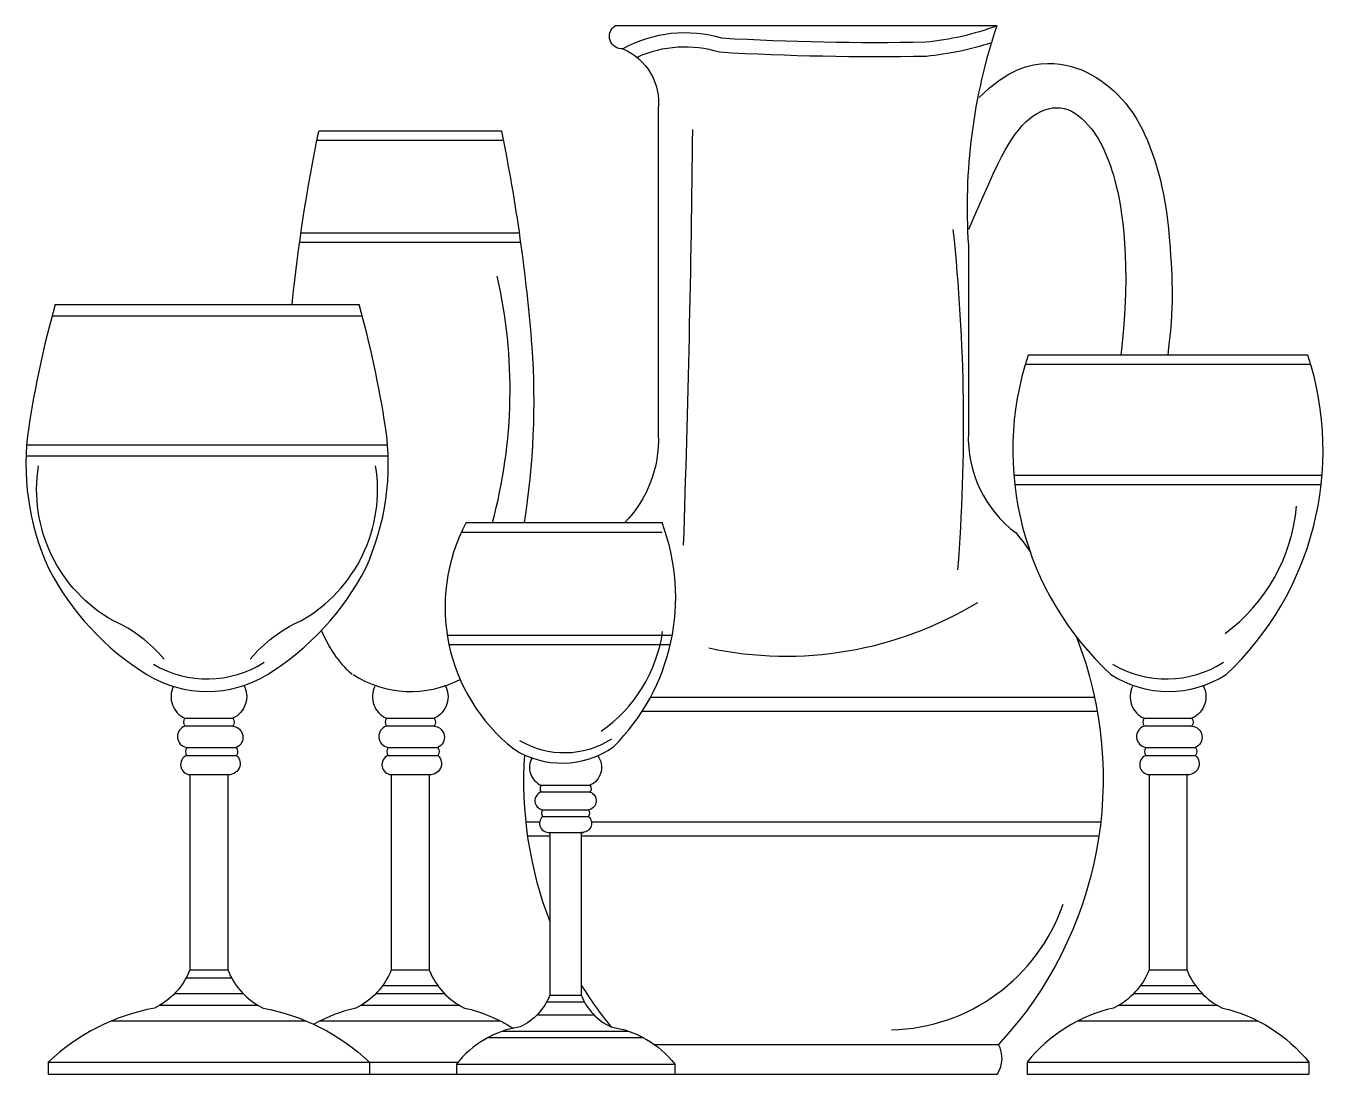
# Model space of a CAD drawing. Extents: x 893 to 1137, y 169 to 366.
import ezdxf

# ---------------------------------------------------------------- set-up
doc = ezdxf.new("R2010")
doc.units = 0
doc.header["$LTSCALE"] = 10
doc.header["$MEASUREMENT"] = 0
doc.layers.add('3', color=3, linetype='CONTINUOUS')
doc.layers.add('4', color=4, linetype='CONTINUOUS')

msp = doc.modelspace()

# ---------------------------------------------------------------- linework, layer by layer
at = {"layer": '3'}
for p, q in [((983.18, 344.39), (948.04, 344.39)), ((986.17, 326.97), (945.04, 326.97)), ((986.42, 325.21), (944.79, 325.21)), ((898.23, 311.47), (956.56, 311.47)), ((1135.01, 302.29), (1081.27, 302.29)), ((893.46, 287.23), (961.33, 287.23)), ((893.34, 285.12), (961.45, 285.12)), ((1137.13, 281.43), (1079.15, 281.43)), ((1136.95, 279.66), (1079.32, 279.66)), ((975.26, 270.81), (1012.97, 270.81)), ((972.56, 251.4), (1014.88, 251.4)), ((972.89, 249.64), (1014.54, 249.64)), ((1010.82, 239.78), (1094.32, 239.78)), ((1009.27, 237.13), (1094.84, 237.13)), ((923.22, 235.81), (932.22, 235.81)), ((932.22, 234.31), (923.22, 234.31)), ((961.11, 235.81), (970.11, 235.81)), ((970.11, 234.31), (961.11, 234.31)), ((1103.65, 235.81), (1112.65, 235.81)), ((1112.65, 234.31), (1103.65, 234.31)), ((923.54, 230.3), (932.91, 230.3)), ((961.43, 230.3), (970.8, 230.3)), ((1103.96, 230.3), (1113.34, 230.3)), ((923.54, 228.8), (932.93, 228.8)), ((961.43, 228.8), (970.82, 228.8)), ((1103.96, 228.8), (1113.35, 228.8)), ((924.17, 225.19), (931.75, 225.19)), ((962.05, 225.19), (969.63, 225.19)), ((1104.59, 225.19), (1112.17, 225.19)), ((990.23, 223.18), (999.41, 223.18)), ((999.41, 221.92), (990.23, 221.92)), ((990.5, 218.58), (999.15, 218.58)), ((990.5, 217.33), (999.16, 217.33)), ((987.33, 216.32), (989.95, 216.32)), ((999.7, 216.32), (1095.49, 216.32)), ((987.66, 213.67), (991.86, 213.67)), ((991.86, 214.33), (998.18, 214.33)), ((997.78, 213.67), (1095.15, 213.67)), ((924.17, 188.48), (931.28, 188.48)), ((962.05, 188.48), (969.16, 188.48)), ((1104.59, 188.48), (1111.7, 188.48)), ((923.48, 187), (931.97, 187)), ((960.43, 185.53), (970.78, 185.53)), ((1102.97, 185.53), (1113.32, 185.53)), ((921.3, 184.05), (934.14, 184.05)), ((959.19, 184.05), (972.02, 184.05)), ((1101.73, 184.05), (1114.56, 184.05)), ((918.49, 181.84), (936.95, 181.84)), ((956.37, 181.84), (974.84, 181.84)), ((991.29, 182.5), (998.36, 182.5)), ((1098.91, 181.84), (1117.38, 181.84)), ((909.4, 178.89), (946.05, 178.89)), ((948.67, 178.89), (982.55, 178.89)), ((989.47, 180.04), (1000.17, 180.04)), ((1091.2, 178.89), (1125.09, 178.89)), ((980.18, 175.74), (1009.47, 175.74)), ((983, 176.97), (1006.64, 176.97)), ((1011.5, 174.47), (1076.27, 174.47)), ((897.5, 171.11), (957.94, 171.11)), ((957.94, 171.11), (974.58, 171.11)), ((1081.63, 171.11), (1134.66, 171.11)), ((974.29, 170.74), (1015.36, 170.74))]:
    msp.add_line(p, q, dxfattribs=at)
for points in [[(1074.92, 362.8, -0.055475), (1062.72, 360.24, -0.019051), (1023.76, 361, 0.184793), (1008.28, 360.04, 0.184793)], [(919.29, 246.88, 0.11754), (909.77, 254.11, -0.314835), (895.69, 283.27)], [(935.5, 246.88, -0.11754), (945.02, 254.11, 0.314835), (959.1, 283.27)]]:
    msp.add_lwpolyline(points, format="xyb", dxfattribs=at)
for centre, radius, start, end in [((-2442.4, 383.54), 3461.35, 358.09273, 359.38664), ((722.4, 291.03), 347.3, 355.4844, 6.0552), ((888.76, 297.58), 95.63, 344.8424, 12.901), ((1099.27, 278.48), 33.16, 306.2906, 355.1179), ((1036.28, 316.96), 69.49, 257.9385, 301.2819), ((888.76, 297.58), 95.63, 331.1164, 331.1835), ((985.69, 256.06), 27.68, 304.9626, 351.7268), ((927.44, 263.05), 19.86, 239.3115, 302.565), ((965.71, 260.77), 19.95, 237.0867, 297.6843), ((1107.87, 263.05), 19.86, 239.3115, 302.565), ((994.59, 245.87), 16.55, 239.3115, 302.565), ((1055.24, 212.26), 35.08, 271.5012, 340.9512)]:
    msp.add_arc(centre, radius, start, end, dxfattribs=at)
at = {"layer": '4'}
for p, q in [((982.82, 346.15), (948.4, 346.15)), ((898.81, 313.58), (955.98, 313.58)), ((1134.47, 304.05), (1081.82, 304.05)), ((976.13, 272.58), (1012.97, 272.58)), ((991.86, 183.73), (997.78, 183.73)), ((897.5, 168.9), (957.94, 168.9)), ((939.09, 168.9), (992.12, 168.9)), ((974.29, 168.9), (1015.36, 168.9)), ((1081.63, 168.9), (1134.66, 168.9))]:
    msp.add_line(p, q, dxfattribs=at)
for points in [[(1075.93, 365.96, -0.064078), (1062.57, 362.88, -0.018844), (1024.23, 363.63, 0.200039), (1005.6, 361.66, -0.773483), (1004.13, 365.96)], [(1075.93, 365.96, 0.098407), (1070.6, 324.66), (1070.6, 289.44, 0.248071), (1079.56, 270.63, -0.014719), (1082.18, 267.2, -0.014719)], [(1005.6, 361.66, -0.330342), (1012.27, 350.32), (1012.27, 289.04, -0.2061), (1005.98, 272.58, -0.2061)], [(943.4, 313.58, -0.025386), (948.4, 346.15)], [(987.09, 272.58, 0.057457), (988.53, 305.62, 0.03155), (982.82, 346.15)], [(898.81, 313.58, 0.029971), (893.83, 290.51, 0.144509), (897.55, 264.04, 0.13518), (916.04, 244.02, 0.281155), (938.75, 244.02, 0.13518), (957.24, 264.04, 0.144509), (960.96, 290.51, 0.029971), (955.98, 313.58)], [(1081.82, 304.05, 0.29385), (1097.41, 244.02, 0.295391), (1119.09, 244.02, 0.290847), (1134.47, 304.05)], [(976.13, 272.58, 0.363276), (985.09, 230.02, 0.304307), (1003.82, 230.4, 0.296069), (1012.97, 272.58, 0.36775)], [(954.66, 244.02, -0.11156), (948.94, 252.34, -0.11156)], [(1090.93, 251.09, -0.28818), (1076.27, 174.47)], [(921.04, 241.77, 0.422994), (923.22, 235.81, 0.33275), (923.22, 234.31, 0.779037), (923.54, 230.3, 0.284551), (923.52, 228.8, 0.784011), (924.17, 225.19), (924.17, 188.48, -0.188381), (917.5, 181.31, 0.145099), (897.5, 171.11), (897.5, 168.9)], [(934.25, 242.06, -0.44441), (932.22, 235.81, -0.33275), (932.22, 234.31, -0.770128), (932.91, 230.3, -0.284551), (932.93, 228.8, -0.723789), (931.28, 225.19), (931.28, 188.48, 0.188381), (937.94, 181.31, -0.145099), (957.94, 171.11), (957.94, 168.9)], [(958.93, 241.77, 0.422994), (961.11, 235.81, 0.33275), (961.11, 234.31, 0.779037), (961.43, 230.3, 0.284551), (961.41, 228.8, 0.784011), (962.05, 225.19), (962.05, 188.48, -0.188381), (955.38, 181.31, 0.073024), (947.48, 178.25, 0.073024)], [(972.14, 242.06, -0.44441), (970.11, 235.81, -0.33275), (970.11, 234.31, -0.770128), (970.8, 230.3, -0.284551), (970.82, 228.8, -0.723789), (969.16, 225.19), (969.16, 188.48, 0.188381), (975.83, 181.31, -0.085367), (984.96, 177.51, -0.085367)], [(1101.47, 241.77, 0.422994), (1103.65, 235.81, 0.33275), (1103.65, 234.31, 0.779037), (1103.96, 230.3, 0.284551), (1103.95, 228.8, 0.784011), (1104.59, 225.19), (1104.59, 188.48, -0.188381), (1097.92, 181.31, 0.169445), (1081.63, 171.11), (1081.63, 168.9)], [(1114.68, 242.06, -0.44441), (1112.65, 235.81, -0.33275), (1112.65, 234.31, -0.770128), (1113.34, 230.3, -0.284551), (1113.35, 228.8, -0.723789), (1111.7, 225.19), (1111.7, 188.48, 0.188381), (1118.37, 181.31, -0.169445), (1134.66, 171.11), (1134.66, 168.9)], [(988.54, 228.38, 0.44441), (990.23, 223.18, 0.33275), (990.23, 221.92, 0.779037), (990.5, 218.58, 0.284551), (990.48, 217.33, 0.723789), (991.86, 214.33), (991.86, 183.73, -0.188381), (986.3, 177.76, 0.195089), (974.29, 170.74), (974.29, 168.9)], [(987.08, 228.92, 0.10941), (991.86, 197.58)], [(1000.87, 228.74, -0.479945), (999.41, 223.18, -0.33275), (999.41, 221.92, -0.779037), (999.15, 218.58, -0.284551), (999.16, 217.33, -0.723789), (997.78, 214.33), (997.78, 183.73, 0.188381), (1003.34, 177.76, -0.195089), (1015.36, 170.74), (1015.36, 168.9)], [(997.78, 185.63, 0.032981), (1003.38, 177.75, 0.032981)], [(1015.36, 168.9), (1076.05, 168.9, 0.277973), (1076.27, 174.47)]]:
    msp.add_lwpolyline(points, format="xyb", dxfattribs=at)
for points in [[(1075.93, 365.96), (1004.13, 365.96)], [(1072.62, 352.5), (1074.58, 354.32), (1076.44, 355.77), (1078.18, 356.88), (1079.82, 357.7), (1081.37, 358.27), (1082.82, 358.63), (1084.19, 358.83), (1085.48, 358.9), (1086.7, 358.88), (1087.84, 358.78), (1088.93, 358.6), (1089.97, 358.36), (1090.96, 358.05), (1091.91, 357.68), (1092.84, 357.26), (1093.74, 356.78), (1094.62, 356.26), (1095.49, 355.7), (1096.34, 355.09), (1097.17, 354.44), (1097.97, 353.75), (1098.74, 353), (1099.48, 352.22), (1100.2, 351.39), (1100.87, 350.51), (1101.52, 349.6), (1102.13, 348.64), (1102.71, 347.63), (1103.26, 346.59), (1103.78, 345.51), (1104.28, 344.4), (1104.75, 343.25), (1105.19, 342.06), (1105.61, 340.84), (1106, 339.58), (1106.37, 338.29), (1106.71, 336.97), (1107.02, 335.62), (1107.3, 334.24), (1107.55, 332.83), (1107.78, 331.39), (1107.97, 329.93), (1108.15, 328.46), (1108.29, 327), (1108.42, 325.56), (1108.54, 324.15), (1108.63, 322.78), (1108.72, 321.46), (1108.79, 320.2), (1108.85, 318.98), (1108.9, 317.8), (1108.93, 316.62), (1108.94, 315.43), (1108.93, 314.22), (1108.89, 312.95), (1108.82, 311.62), (1108.73, 310.21), (1108.61, 308.72), (1108.45, 307.15), (1108.27, 305.51), (1108.09, 304.05)], [(1070.71, 327.75), (1072.15, 331.06), (1073.37, 333.87), (1074.42, 336.25), (1075.33, 338.25), (1076.12, 339.94), (1076.83, 341.37), (1077.49, 342.6), (1078.12, 343.69), (1078.76, 344.69), (1079.41, 345.61), (1080.07, 346.45), (1080.74, 347.21), (1081.42, 347.9), (1082.11, 348.5), (1082.81, 349.03), (1083.52, 349.49), (1084.24, 349.86), (1084.97, 350.17), (1085.7, 350.39), (1086.43, 350.53), (1087.15, 350.59), (1087.88, 350.56), (1088.59, 350.44), (1089.29, 350.23), (1089.98, 349.92), (1090.65, 349.54), (1091.29, 349.08), (1091.92, 348.56), (1092.51, 347.99), (1093.08, 347.38), (1093.61, 346.75), (1094.11, 346.1), (1094.57, 345.44), (1094.99, 344.78), (1095.38, 344.1), (1095.74, 343.41), (1096.08, 342.7), (1096.41, 341.97), (1096.72, 341.22), (1097.02, 340.44), (1097.32, 339.63), (1097.6, 338.78), (1097.89, 337.87), (1098.16, 336.89), (1098.43, 335.83), (1098.69, 334.68), (1098.95, 333.42), (1099.19, 332.03), (1099.42, 330.52), (1099.64, 328.86), (1099.83, 327.06), (1099.98, 325.11), (1100.1, 322.99), (1100.17, 320.72), (1100.19, 318.27), (1100.14, 315.64), (1100.03, 312.82), (1099.82, 309.74), (1099.51, 306.33), (1099.26, 304.05)]]:
    msp.add_lwpolyline(points, dxfattribs=at)

doc.saveas('drawing.dxf')
